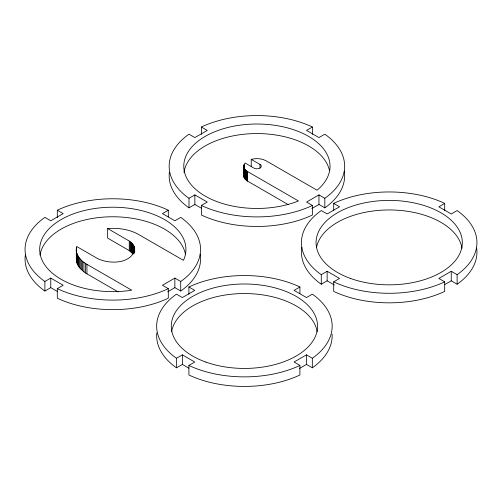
<?xml version="1.0" encoding="UTF-8"?>
<svg xmlns="http://www.w3.org/2000/svg" width="502" height="502" viewBox="0 0 502 502"><rect width="100%" height="100%" fill="white"/><g stroke="black" fill="none" stroke-linecap="round" stroke-linejoin="round"><path stroke-width="0.75" d="M134.737 249.833C130.533 264.504 108.482 264.234 97.294 258.392L76.624 246.457L76.26 248.772L76.404 260.971L77.697 264.874L80.232 268.57L85.384 272.944L118.146 291.919M76.26 258.323L76.404 256.999M243.752 165.999L245.032 162.968L253.805 168.032A4.386 2.535 0 0 0 260.011 168.032A4.386 2.535 0 0 0 260.011 164.449L251.238 159.385L251.238 166.733M243.752 175.549L244.267 173.673M167.674 291.794L174.859 287.646L180.72 291.028L180.72 281.478L182.144 280.486A87.75 50.664 0 0 0 182.144 218.383L180.72 217.391L174.859 220.773L162.447 213.607L168.308 210.225L168.308 216.839M180.72 291.028L182.144 290.037A87.75 50.664 0 0 0 200.166 254.219M311.773 208.6L318.958 204.452L324.819 207.834L324.819 198.284L326.244 197.286A87.75 50.664 0 0 0 326.244 135.189L324.819 134.191L318.958 137.579L306.546 130.413L312.413 127.031L312.413 134.379M324.819 207.834L326.244 206.843A87.75 50.664 0 0 0 344.265 171.025M299.274 368.568L306.458 364.421L312.326 367.809L312.326 358.252L313.75 357.261A87.75 50.664 0 0 0 313.75 295.157L312.326 294.166L306.458 297.548L294.053 290.388L299.914 287L299.914 293.614M312.326 367.809L313.75 366.811A87.75 50.664 0 0 0 332.117 334.169M444.709 284.603L451.242 280.831L457.109 284.22L457.109 274.663L458.527 273.672A87.75 50.664 0 0 0 458.527 211.568L457.109 210.576L451.242 213.959L438.83 206.799L444.697 203.41L444.697 210.758M457.109 284.22L458.527 283.222A87.75 50.664 0 0 0 476.649 248.038M57.291 291.417L50.758 287.646L44.891 291.028L44.891 281.478L50.758 278.089L63.17 285.255L57.303 288.644L57.303 298.194L59.023 299.016A87.75 50.664 0 0 0 166.589 299.016L168.308 298.194L168.308 288.644L162.447 285.255L174.859 278.089L180.72 281.478M201.39 208.223L194.858 204.452L188.997 207.834L188.997 198.284L194.858 194.895L207.27 202.061L201.402 205.45L201.402 215L203.122 215.822A87.75 50.664 0 0 0 310.688 215.822L312.413 215L312.413 205.45L306.546 202.061L318.958 194.895L324.819 198.284M188.896 368.192L182.364 364.421L176.497 367.809L176.497 358.252L182.364 354.87L194.77 362.03L188.909 365.418L188.909 374.969L190.628 375.791A87.75 50.664 0 0 0 298.194 375.791L299.914 374.969L299.914 365.418L294.053 362.03L306.458 354.87L312.326 358.252M334.326 284.979L327.141 280.831L321.28 284.22L321.28 274.663L327.141 271.281L339.553 278.447L333.692 281.829L333.692 291.386L335.411 292.202A87.75 50.664 0 0 0 442.977 292.202L444.697 291.386L444.697 281.829L438.83 278.447L451.242 271.281L457.109 274.663M201.402 134.379L201.402 127.031L203.122 126.209A87.75 50.664 0 0 1 310.688 126.209L312.413 127.031M57.303 217.573L57.303 210.225L59.023 209.403A87.75 50.664 0 0 1 166.589 209.403L168.308 210.225M312.413 205.45L310.688 206.272A87.75 50.664 0 0 1 203.122 206.272L201.402 205.45M333.692 210.758L333.692 203.41L335.411 202.588A87.75 50.664 0 0 1 442.977 202.588L444.697 203.41M168.308 288.644L166.589 289.466A87.75 50.664 0 0 1 59.023 289.466L57.303 288.644M188.909 294.348L188.909 287L190.628 286.178A87.75 50.664 0 0 1 298.194 286.178L299.914 287M444.697 281.829L442.977 282.651A87.75 50.664 0 0 1 335.411 282.651L333.692 281.829M299.914 365.418L298.194 366.24A87.75 50.664 0 0 1 190.628 366.24L188.909 365.418M251.238 159.385C256.171 158.092 261.686 158.394 266.217 160.866L317.051 190.214L318.651 188.859A73.123 42.218 0 0 0 270.609 124.766A73.123 42.218 0 0 0 185.075 174.15A73.123 42.218 0 0 0 296.092 201.886L298.439 200.963L247.034 171.264L244.524 168.81L243.752 166.476M107.648 228.542L129.265 241.054L131.687 242.987L132.942 244.405L132.942 253.956L129.265 250.611L107.648 238.099L107.648 228.542L109.367 228.416A36.564 21.109 0 0 1 138.659 234.509L183.412 260.343L184.171 258.643A73.123 42.218 0 0 0 118.165 207.326A73.123 42.218 0 0 0 39.878 252.525A73.123 42.218 0 0 0 128.757 290.633L131.706 290.2L86.953 264.359C81.713 261.36 76.668 256.466 76.26 250.096M201.402 127.031L207.27 130.413L194.858 137.579L188.997 134.191L187.572 135.189A87.75 50.664 0 0 0 187.572 197.286L188.997 198.284M333.692 203.41L339.553 206.799L327.141 213.959L321.28 210.576L319.856 211.568A87.75 50.664 0 0 0 319.856 273.672L321.28 274.663M243.752 176.033L244.524 178.367L247.034 180.814L288.273 204.647M57.303 210.225L63.17 213.607L50.758 220.773L44.891 217.391L43.473 218.383A87.75 50.664 0 0 0 43.473 280.486L44.891 281.478M188.909 287L194.77 290.388L182.364 297.548L176.497 294.166L175.072 295.157A87.75 50.664 0 0 0 175.072 357.261L176.497 358.252M321.28 284.22L319.856 283.222A87.75 50.664 0 0 1 301.834 247.404M188.997 207.834L187.572 206.843A87.75 50.664 0 0 1 169.369 172.293M176.497 367.809L175.072 366.811A87.75 50.664 0 0 1 156.8 332.901M44.891 291.028L43.473 290.037A87.75 50.664 0 0 1 25.351 254.853M132.942 244.405L134.473 247.455L134.737 252.035M451.242 271.281L451.242 280.831M327.141 271.281L327.141 280.831M318.958 194.895L318.958 204.452M306.458 354.87L306.458 364.421M260.011 164.449L260.011 168.12M247.599 171.609L247.599 181.166M247.034 171.264L247.034 180.814M246.507 170.893L246.507 180.45M246.018 170.511L246.018 180.061M245.578 170.109L245.578 179.66M245.177 169.689L245.177 179.239M244.825 169.256L244.825 178.806M244.524 168.81L244.524 178.367M244.267 168.358L244.267 177.909M244.06 164.581L244.06 177.451M243.909 165.051L243.909 176.98M243.803 165.522L243.803 176.503M194.858 194.895L194.858 204.452M182.364 354.87L182.364 364.421M174.859 278.089L174.859 287.646M134.649 248.239L134.649 252.092M134.473 247.455L134.473 252.594M134.216 246.67L134.216 253.284M133.871 245.898L133.871 253.246M133.45 245.145L133.45 253.962M132.352 243.683L132.352 253.234M131.687 242.987L131.687 252.537M130.953 242.315L130.953 251.866M130.143 241.669L130.143 251.226M129.265 241.054L129.265 250.611M86.953 264.359L86.953 273.91M85.384 263.393L85.384 272.944M83.916 262.37L83.916 271.927M82.566 261.297L82.566 270.854M81.337 260.18L81.337 269.731M80.232 259.019L80.232 268.57M79.253 257.815L79.253 267.371M78.406 256.585L78.406 266.135M77.697 255.323L77.697 264.874M77.126 254.037L77.126 263.594M76.693 252.738L76.693 262.289M76.404 247.448L76.404 260.971M50.758 278.089L50.758 287.646M316.511 247.542A73.123 42.218 0 0 1 389.765 209.955A73.123 42.218 0 0 1 461.991 248.201M171.609 331.791A73.123 42.218 0 0 1 244.411 293.544A73.123 42.218 0 0 1 317.214 331.791M40.009 255.016A73.123 42.218 0 0 1 112.235 216.77A73.123 42.218 0 0 1 185.489 254.351M184.008 172.481A73.123 42.218 0 0 1 255.185 133.582A73.123 42.218 0 0 1 329.456 170.498M350.66 278.503A73.123 42.218 0 0 0 462.279 243.947A73.123 42.218 0 0 0 354.638 205.412A73.123 42.218 0 0 0 350.66 278.503M205.876 362.093A73.123 42.218 0 0 0 317.502 327.536A73.123 42.218 0 0 0 209.855 289.001A73.123 42.218 0 0 0 205.876 362.093"/></g></svg>
